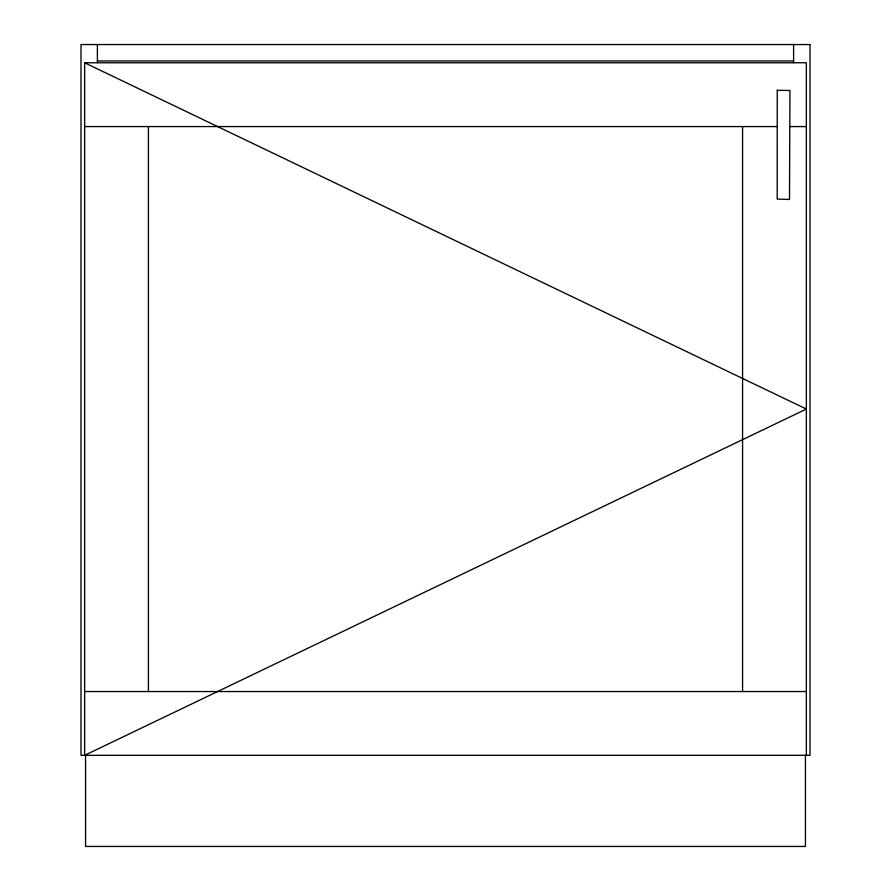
<?xml version="1.0" encoding="UTF-8"?>
<svg xmlns="http://www.w3.org/2000/svg" width="891" height="891" viewBox="0 0 891 891"><rect width="100%" height="100%" fill="white"/><g stroke="black" fill="none" stroke-linecap="round" stroke-linejoin="round"><path stroke-width="1.34" d="M97.397 60.956L793.603 60.956M84.645 62.771L806.355 409.047L84.645 755.323L84.645 62.771L806.355 62.771L806.355 755.323M84.645 126.567L777.23 126.567M789.671 126.567L806.355 126.567M84.645 691.539L806.355 691.539M805.442 755.323L805.442 846.45L85.558 846.45L85.558 755.323M793.603 44.55L793.603 62.637M742.571 126.567L742.571 691.539M148.429 126.567L148.429 691.539M97.397 44.55L97.397 62.637M777.253 90.303L777.197 199.083L789.493 199.461L789.949 90.492L777.253 90.303M809.997 44.55L81.003 44.55L81.003 755.323L809.997 755.323L809.997 44.55"/></g></svg>
